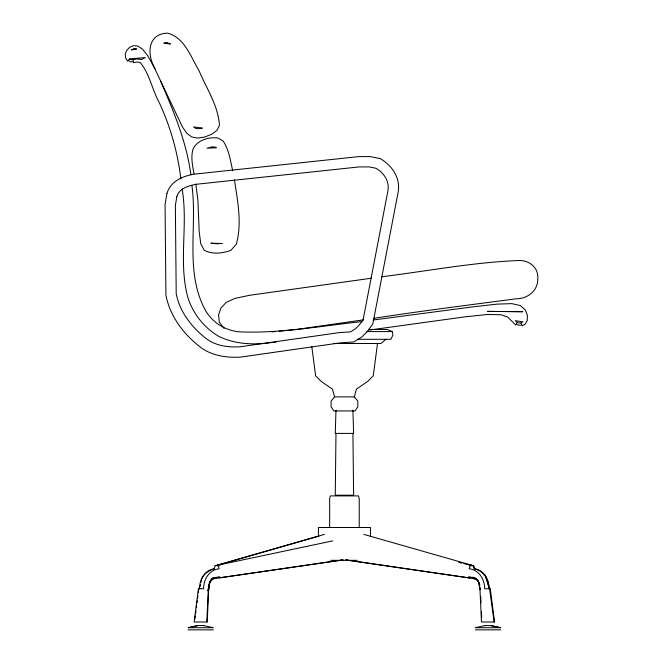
<?xml version="1.0" encoding="UTF-8"?>
<svg xmlns="http://www.w3.org/2000/svg" width="663" height="663" viewBox="0 0 663 663"><rect width="100%" height="100%" fill="white"/><g stroke="black" fill="none" stroke-linecap="round" stroke-linejoin="round"><path stroke-width="0.99" d="M335.975 433.403L335.271 495.195L353.611 495.195L352.915 433.403M335.975 410.223L335.271 433.403L353.611 433.403L352.915 410.223M342.713 559.912L218.856 577.979L219.693 576.669L212.889 578.103C208.737 576.827 206.583 602.742 209.127 584.078M212.16 579.164L209.715 582.769L208.688 589.664L209.624 583.291L210.718 581.095L212.84 579.122M206.798 621.993L208.273 589.548M208.688 589.548L207.221 621.993L194.118 621.993L198.411 588.636L199.944 588.562M194.922 618.96L195.32 615.927M195.577 613.905L195.966 610.872M196.356 607.838L196.621 605.816M197.01 602.783L197.267 600.761M197.533 598.747L197.922 595.714M198.312 592.681L198.569 590.658M200.914 582.661L201.237 580.639M199.422 588.852C199.522 579.702 204.469 570.387 214.19 568.771L215.102 565.721L324.406 534.395M200.292 586.349L200.582 584.683M354.315 396.88L334.575 396.88L331.061 401.098L331.061 406.717L333.87 410.927L355.02 410.927L357.829 406.717L357.829 401.098L354.315 396.88L356.421 389.156L367.658 381.432L373.277 375.813L377.487 343.509L333.746 343.509M209.201 583.291L210.295 581.095L212.425 579.122L215.848 578.376M201.395 579.628C203.5 573.893 208.812 570.139 214.613 568.771M517.264 322.334L516.179 324.248L518.856 325.226L521.822 324.994L521.159 322.873L522.95 321.828L515.234 320.693L517.264 322.334L519.154 323.03L521.159 322.873M129.699 58.85L128.1 60.408L130.487 61.874L133.445 61.8L133.213 59.645L136.843 58.941L141.534 59.513L145.272 57.59L129.699 58.85L131.075 59.695L133.213 59.645M385.916 339.299L381.001 343.509L378.217 343.509M522.096 325.873L525.204 324.066L527.226 320.527L527.416 315.389L525.278 309.894L520.347 305.56L511.778 303.629L497.093 304.126L473.415 306.778L373.186 319.997M489.551 588.719L494.142 621.993M478.379 581.095L476.258 579.122L469.404 577.979L468.567 576.669L475.371 578.103C479.506 580.539 479.092 585.479 479.987 589.548L481.462 621.993L494.565 621.993L490.264 588.636L488.838 588.852C488.73 579.702 483.791 570.387 474.07 568.771L473.158 565.721M318.911 536.11L217.812 565.191L221.865 564.304M214.116 577.871L215.724 577.415M188.516 627.704L197.98 625.565M485.2 625.565L475.313 627.704L500.582 627.704L491.117 625.565L484.777 625.565M332.677 540.892L216.403 565.473L218.4 566.335L219.105 568.771C208.994 569.981 203.582 579.379 203.566 588.852L199.53 588.562M133.536 62.695L136.951 62.04L140.125 62.43C149.672 73.842 152.15 89.795 159.311 102.765C170.499 126.824 177.759 152.614 180.866 178.96M215.102 565.721L216.826 565.473M486.899 580.912L489.253 588.852C489.153 579.702 484.214 570.387 474.484 568.771L474.144 566.335L471.857 565.473L469.86 566.335L469.155 568.771C479.258 569.981 484.678 579.379 484.694 588.852L490.264 588.636M363.755 319.815L297.231 329.37L279.032 331.168M373.957 318.281C421.254 310.997 468.741 305.046 516.179 298.789C527.201 298.839 537.56 291.223 537.743 279.67C539.193 267.413 528.676 259.332 516.958 260.6C471.559 262.556 426.765 271.2 381.731 276.778M343.136 559.912L215.425 578.376M371.57 278.195L249.885 295.25L235.092 298.342L226.24 302.328L220.862 308.096L218.533 315.033L219.362 322.152L224.094 328.392M361.998 321.472L356.909 322.152C317.975 326.511 278.982 333.489 239.674 331.873C225.553 330.671 212.997 322.972 205.679 310.806C184.413 272.394 197.549 227.227 191.939 185.731M368.935 330.116L464.97 316.831L487.695 314.461L501.137 314.768L507.626 317.022L515.731 325.036M212.599 578.376L216.229 577.979M271.946 331.873L274.979 331.566M270.844 342.638C253.249 345.042 234.926 344.263 218.74 336.348C204.08 327.655 193.182 313.914 187.919 297.72C178.405 263.112 187.795 227.036 182.59 191.889L182.192 188.905M272.891 342.448L275.965 342.166M370.791 329.47L387.325 329.47L392.239 331.575L392.944 335.08L390.83 339.299L357.266 339.299M366.871 331.575L392.239 331.575M330.729 560.343L357.216 560.343M203.897 625.565L197.566 625.565L188.093 627.704L213.37 627.704L203.483 625.565M188.093 629.85L213.37 629.85M475.313 629.85L500.582 629.85M472.454 577.979L475.661 578.376M345.962 559.912L469.818 577.979M345.547 559.912L469.404 577.979M199.845 588.852L198.411 588.636M467.224 564.404L472.28 565.473M490.695 625.565L500.159 627.704M458.746 562.431L461.771 563.136M463.785 563.6L471.857 565.473M472.827 578.376L475.835 579.122C479.714 581.236 479.109 586.324 479.987 589.548M472.562 577.183L474.178 577.647M363.821 534.395L473.573 565.721M127.437 61.054L125.605 57.905L125.257 54.093L126.724 50.355L129.633 47.346L133.437 45.664L137.697 45.971L142.446 49.095L147.832 55.883L153.94 66.88L182.549 127.155L186.966 133.404L191.748 136.951L197.516 138.078L204.527 137.075L211.538 134.365L216.934 130.396L219.436 125.415C218.293 105.831 206.591 88.627 199.132 70.924C190.911 57.175 184.811 37.783 167.698 33.15C147.111 33.614 146.813 54.905 155.101 68.853M160.653 81.276C173.714 111.351 186.568 142.039 190.903 174.792M488.515 584.683L485.134 574.954L486.31 578.923M334.575 396.88L332.461 389.156L321.232 381.432L315.613 375.813L311.792 346.542M480.095 588.048L480.41 589.664M480.087 587.866L480.41 589.548M232.754 170.797C230.31 160.719 229.125 149.855 223.149 141.086L218.144 138.078C208.862 136.744 198.013 139.876 193.248 148.495C190.48 156.775 192.585 165.493 193.994 173.83M234.445 179.814C237.545 200.939 242.21 223.041 236.351 244.067L230.931 250.332C222.544 253.415 212.284 254.708 204.196 250.216L200.748 243.669L199.207 231.727L197.922 200.375L195.842 184.19M479.382 582.769L479.664 585.33M479.473 583.291L479.705 585.644M480.733 596.65L481.006 602.8M481.421 611.85L481.653 616.938M370.468 536.74L370.468 527.499L318.422 527.499L318.422 536.74M359.23 527.499L359.23 498.709L358.534 495.899L330.356 495.899L329.652 498.709L329.652 527.499M166.96 193.356L165.07 204.66L165.924 295.168C169.852 315.704 182.773 333.116 198.883 345.97C210.486 355.6 225.934 357.97 240.603 357.1L340.21 342.87L353.802 341.959L362.031 336.821L366.854 331.989L372.772 324.108L398.148 192.146C400.717 178.016 392.09 165.493 380.264 158.614L370.269 156.617L358.65 156.617L193.331 174.245C182.076 176.433 170.623 181.422 166.96 193.356M176.814 196.795L175.372 205.464L176.201 293.709C179.665 311.585 191.209 326.536 205.14 337.749C214.795 345.771 227.699 347.503 239.865 346.807L339.141 332.627L350.545 331.865L355.583 328.715L359.064 325.235L363.109 319.831L387.855 191.168C389.794 181.48 384.026 172.902 375.863 168.236L369.25 166.91L359.197 166.91L195.303 184.38C187.82 186.212 179.176 188.3 176.814 196.795M133.976 48.772L131.423 49.907L136.677 48.971L133.976 48.772M212.069 146.979L207.022 148.239L216.395 147.75L215.384 147.145L212.069 146.979M166.803 42.623L163.852 43.128L170.515 44.015L166.803 42.623M202.19 128.125L197.748 128.763L195.552 128.332L193.621 126.898L202.19 128.125M222.08 243.512L216.163 243.769L210.875 243.172L222.08 243.512M522.693 311.701L487.57 311.395L522.693 311.701"/></g></svg>
